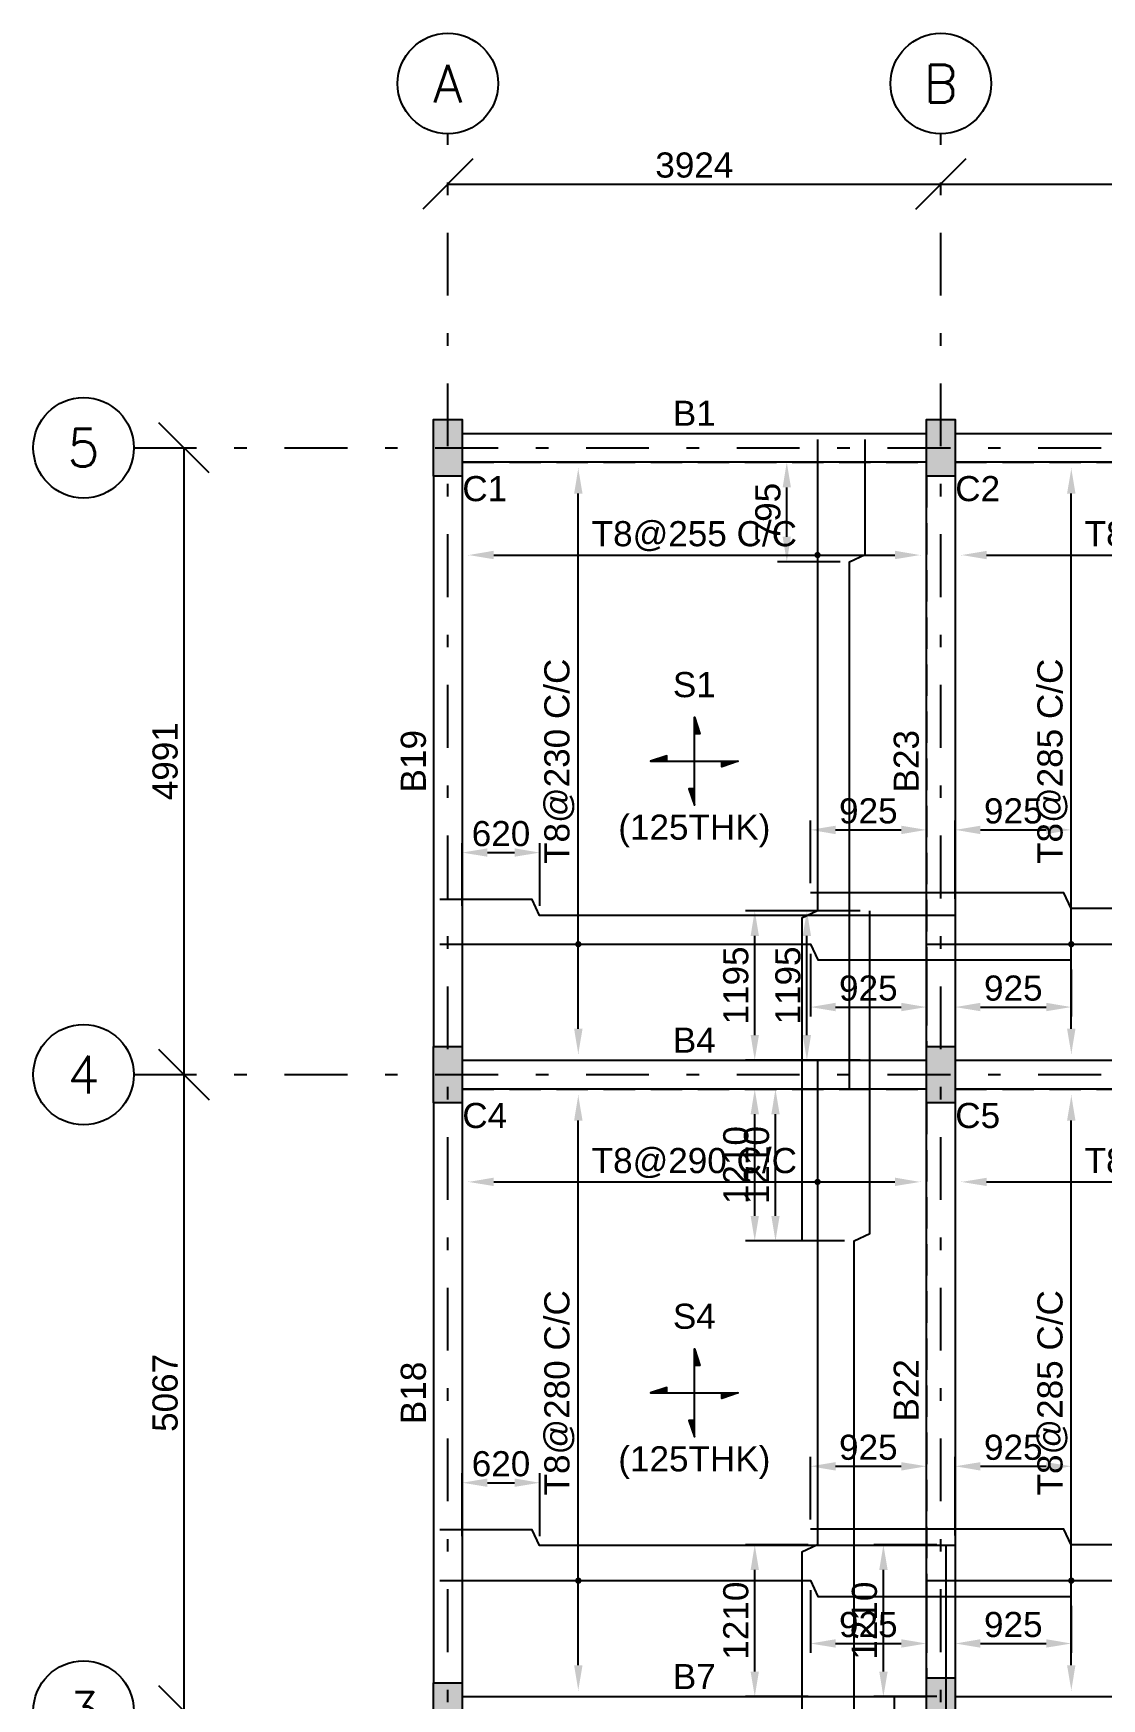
# Model space of a CAD drawing. Header units: inches. Extents: x -3300 to 11721, y -21548 to 3300.
# Drawn here: x -3300 to 5205, y -9959 to 3300 of the extents above; entities that cross this region are included whole.
import ezdxf
from ezdxf.enums import TextEntityAlignment as Align

# ---------------------------------------------------------------- set-up
doc = ezdxf.new("R2010")
doc.units = ezdxf.units.IN
doc.header["$LTSCALE"] = 1000
doc.header["$MEASUREMENT"] = 0
doc.linetypes.add('SCCenter', pattern=[1.2, 0.5, -0.3, 0.1, -0.3])
doc.linetypes.add('SCHidden', pattern=[0.375, 0.25, -0.125])
for name, color, linetype in [('BarLabels', 31, 'Continuous'), ('Beam', 3, 'Continuous'), ('Beam Nos', 7, 'Continuous'), ('Column', 2, 'Continuous'), ('Column Nos', 7, 'Continuous'), ('Dimension', 31, 'Continuous'), ('Grid Line', 8, 'Continuous'), ('Plan Reinforcement', 4, 'Continuous'), ('Slab', 251, 'Continuous'), ('Slab Nos', 7, 'Continuous')]:
    doc.layers.add(name, color=color, linetype=linetype)
doc.styles.add('SC-BBS1', font='SansSerif')
doc.styles.add('SC-BBS2', font='SansSerif')
doc.styles.get("Standard").update_dxf_attribs({"font": 'txt.shx'})
doc.dimstyles.new('SCDim', dxfattribs={"dimtxt": 200, "dimasz": 200, "dimexe": 75, "dimexo": 75, "dimgap": 50, "dimtad": 1, "dimtoh": 1, "dimdec": 0, "dimzin": 0, "dimdsep": 46, "dimtxsty": 'SC-BBS2', "dimcen": 0.09, "dimclrd": 8, "dimclre": 8, "dimclrt": 31, "dimadec": 0, "dimazin": 0, "dimtfac": 1, "dimtdec": 0, "dimtix": 1, "dimtofl": 0, "dimtmove": 0, "dimatfit": 3, "dimfxl": 1, "dimtolj": 1, "dimtzin": 0, "dimarcsym": 0})
doc.dimstyles.new('SCGridlineDim', dxfattribs={"dimtxt": 200, "dimasz": 0.18, "dimexe": 75, "dimexo": 75, "dimgap": 50, "dimtad": 1, "dimtoh": 1, "dimdec": 0, "dimzin": 0, "dimdsep": 46, "dimtxsty": 'SC-BBS2', "dimtsz": 200, "dimcen": 0.09, "dimclrd": 8, "dimclre": 8, "dimclrt": 31, "dimadec": 0, "dimazin": 0, "dimtfac": 1, "dimtdec": 0, "dimtix": 1, "dimtofl": 0, "dimtmove": 0, "dimatfit": 3, "dimfxl": 1, "dimtolj": 1, "dimtzin": 0, "dimarcsym": 0})

# ---------------------------------------------------------------- blocks, each defined once
blk = doc.blocks.new('*D0')
at = {"color": 8, "linetype": 'ByBlock', "lineweight": -2}
for p, q in [((2868, -3686), (2368, -3686)), ((2443, -4676), (2443, -3886)), ((2868, -4876), (2368, -4876))]:
    blk.add_line(p, q, dxfattribs=at)
at = {"color": 8}
for points in [[(2443, -3686), (2476, -3886), (2410, -3886)], [(2443, -4876), (2410, -4676), (2476, -4676)]]:
    blk.add_solid(points, dxfattribs=at)
at = {"layer": 'Defpoints', "color": 31}
for p in [(2943, -3686), (2443, -4876), (2943, -4876)]:
    blk.add_point(p, dxfattribs=at)
at = {"color": 31, "insert": (2293, -4281), "char_height": 200, "attachment_point": 5, "rotation": 90, "style": 'SC-BBS2'}
blk.add_mtext('\\A1;1195', dxfattribs=at)
blk = doc.blocks.new('*D1')
at = {"color": 8, "linetype": 'ByBlock', "lineweight": -2}
for p, q in [((2743, -5106), (2368, -5106)), ((2443, -6115), (2443, -5306)), ((2743, -6315), (2368, -6315))]:
    blk.add_line(p, q, dxfattribs=at)
at = {"color": 8}
for points in [[(2443, -5106), (2476, -5306), (2410, -5306)], [(2443, -6315), (2410, -6115), (2476, -6115)]]:
    blk.add_solid(points, dxfattribs=at)
at = {"layer": 'Defpoints', "color": 31}
for p in [(2818, -5106), (2443, -6315), (2818, -6315)]:
    blk.add_point(p, dxfattribs=at)
at = {"color": 31, "insert": (2293, -5711), "char_height": 200, "attachment_point": 5, "rotation": 90, "style": 'SC-BBS2'}
blk.add_mtext('\\A1;1210', dxfattribs=at)
blk = doc.blocks.new('*D2')
at = {"color": 8, "linetype": 'ByBlock', "lineweight": -2}
for p, q in [((165, -854), (165, -854)), ((365, -854), (3559, -854)), ((3759, -854), (3759, -854))]:
    blk.add_line(p, q, dxfattribs=at)
at = {"color": 8}
for points in [[(165, -854), (365, -820), (365, -887)], [(3759, -854), (3559, -887), (3559, -820)]]:
    blk.add_solid(points, dxfattribs=at)
at = {"layer": 'Defpoints', "color": 31}
for p in [(165, -854), (165, -854), (3759, -854)]:
    blk.add_point(p, dxfattribs=at)
at = {"color": 31, "insert": (1962, -704), "char_height": 200, "attachment_point": 5, "style": 'SC-BBS2'}
blk.add_mtext('\\A1;T8@255 C/C', dxfattribs=at)
blk = doc.blocks.new('*D3')
at = {"color": 8, "linetype": 'ByBlock', "lineweight": -2}
for p, q in [((3123, -115), (2623, -115)), ((2698, -708), (2698, -315)), ((3123, -908), (2623, -908))]:
    blk.add_line(p, q, dxfattribs=at)
at = {"color": 8}
for points in [[(2698, -115), (2731, -315), (2665, -315)], [(2698, -908), (2665, -708), (2731, -708)]]:
    blk.add_solid(points, dxfattribs=at)
at = {"layer": 'Defpoints', "color": 31}
for p in [(3198, -115), (2698, -908), (3198, -908)]:
    blk.add_point(p, dxfattribs=at)
at = {"color": 31, "insert": (2548, -512), "char_height": 200, "attachment_point": 5, "rotation": 90, "style": 'SC-BBS2'}
blk.add_mtext('\\A1;795', dxfattribs=at)
blk = doc.blocks.new('*D4')
at = {"color": 8, "linetype": 'ByBlock', "lineweight": -2}
for p, q in [((165, -854), (165, -854)), ((365, -854), (3559, -854)), ((3759, -854), (3759, -854))]:
    blk.add_line(p, q, dxfattribs=at)
at = {"color": 8}
for points in [[(165, -854), (365, -820), (365, -887)], [(3759, -854), (3559, -887), (3559, -820)]]:
    blk.add_solid(points, dxfattribs=at)
at = {"layer": 'Defpoints', "color": 31}
for p in [(165, -854), (165, -854), (3759, -854)]:
    blk.add_point(p, dxfattribs=at)
at = {"color": 31, "insert": (1962, -704), "char_height": 200, "attachment_point": 5, "style": 'SC-BBS2'}
blk.add_mtext('\\A1;T8@255 C/C', dxfattribs=at)
blk = doc.blocks.new('*D5')
at = {"color": 8, "linetype": 'ByBlock', "lineweight": -2}
for p, q in [((2886, -4028), (2886, -4528)), ((3809, -4028), (3809, -4528)), ((3086, -4453), (3609, -4453))]:
    blk.add_line(p, q, dxfattribs=at)
at = {"color": 8}
for points in [[(2886, -4453), (3086, -4419), (3086, -4486)], [(3809, -4453), (3609, -4486), (3609, -4419)]]:
    blk.add_solid(points, dxfattribs=at)
at = {"layer": 'Defpoints', "color": 31}
for p in [(2886, -3953), (3809, -3953), (2886, -4453)]:
    blk.add_point(p, dxfattribs=at)
at = {"color": 31, "insert": (3347, -4303), "char_height": 200, "attachment_point": 5, "style": 'SC-BBS2'}
blk.add_mtext('\\A1;925', dxfattribs=at)
blk = doc.blocks.new('*D6')
at = {"color": 8, "linetype": 'ByBlock', "lineweight": -2}
for p, q in [((4039, -4153), (4039, -4528)), ((4963, -4153), (4963, -4528)), ((4239, -4453), (4763, -4453))]:
    blk.add_line(p, q, dxfattribs=at)
at = {"color": 8}
for points in [[(4039, -4453), (4239, -4419), (4239, -4486)], [(4963, -4453), (4763, -4486), (4763, -4419)]]:
    blk.add_solid(points, dxfattribs=at)
at = {"layer": 'Defpoints', "color": 31}
for p in [(4039, -4078), (4963, -4078), (4039, -4453)]:
    blk.add_point(p, dxfattribs=at)
at = {"color": 31, "insert": (4501, -4303), "char_height": 200, "attachment_point": 5, "style": 'SC-BBS2'}
blk.add_mtext('\\A1;925', dxfattribs=at)
blk = doc.blocks.new('*D7')
at = {"color": 8, "linetype": 'ByBlock', "lineweight": -2}
for p, q in [((1038, -165), (1038, -165)), ((1038, -4626), (1038, -365)), ((1038, -4826), (1038, -4826))]:
    blk.add_line(p, q, dxfattribs=at)
at = {"color": 8}
for points in [[(1038, -165), (1072, -365), (1005, -365)], [(1038, -4826), (1005, -4626), (1072, -4626)]]:
    blk.add_solid(points, dxfattribs=at)
at = {"layer": 'Defpoints', "color": 31}
for p in [(1038, -165), (1038, -4826), (1038, -4826)]:
    blk.add_point(p, dxfattribs=at)
at = {"color": 31, "insert": (888, -2496), "char_height": 200, "attachment_point": 5, "rotation": 90, "style": 'SC-BBS2'}
blk.add_mtext('\\A1;T8@230 C/C', dxfattribs=at)
blk = doc.blocks.new('*D8')
at = {"color": 8, "linetype": 'ByBlock', "lineweight": -2}
for p, q in [((115, -3648), (115, -3148)), ((731, -3648), (731, -3148)), ((315, -3223), (531, -3223))]:
    blk.add_line(p, q, dxfattribs=at)
at = {"color": 8}
for points in [[(115, -3223), (315, -3189), (315, -3256)], [(731, -3223), (531, -3256), (531, -3189)]]:
    blk.add_solid(points, dxfattribs=at)
at = {"layer": 'Defpoints', "color": 31}
for p in [(115, -3223), (115, -3723), (731, -3723)]:
    blk.add_point(p, dxfattribs=at)
at = {"color": 31, "insert": (423, -3073), "char_height": 200, "attachment_point": 5, "style": 'SC-BBS2'}
blk.add_mtext('\\A1;620', dxfattribs=at)
blk = doc.blocks.new('*D9')
at = {"color": 8, "linetype": 'ByBlock', "lineweight": -2}
for p, q in [((1038, -165), (1038, -165)), ((1038, -4626), (1038, -365)), ((1038, -4826), (1038, -4826))]:
    blk.add_line(p, q, dxfattribs=at)
at = {"color": 8}
for points in [[(1038, -165), (1072, -365), (1005, -365)], [(1038, -4826), (1005, -4626), (1072, -4626)]]:
    blk.add_solid(points, dxfattribs=at)
at = {"layer": 'Defpoints', "color": 31}
for p in [(1038, -165), (1038, -4826), (1038, -4826)]:
    blk.add_point(p, dxfattribs=at)
at = {"color": 31, "insert": (888, -2496), "char_height": 200, "attachment_point": 5, "rotation": 90, "style": 'SC-BBS2'}
blk.add_mtext('\\A1;T8@230 C/C', dxfattribs=at)
blk = doc.blocks.new('*D12')
at = {"color": 8, "linetype": 'ByBlock', "lineweight": -2}
for p, q in [((4089, -854), (4089, -854)), ((4289, -854), (7484, -854)), ((7684, -854), (7684, -854))]:
    blk.add_line(p, q, dxfattribs=at)
at = {"color": 8}
for points in [[(4089, -854), (4289, -821), (4289, -887)], [(7684, -854), (7484, -887), (7484, -821)]]:
    blk.add_solid(points, dxfattribs=at)
at = {"layer": 'Defpoints', "color": 31}
for p in [(4089, -854), (4089, -854), (7684, -854)]:
    blk.add_point(p, dxfattribs=at)
at = {"color": 31, "insert": (5886, -704), "char_height": 200, "attachment_point": 5, "style": 'SC-BBS2'}
blk.add_mtext('\\A1;T8@290 C/C', dxfattribs=at)
blk = doc.blocks.new('*D14')
at = {"color": 8, "linetype": 'ByBlock', "lineweight": -2}
for p, q in [((4089, -854), (4089, -854)), ((4289, -854), (7484, -854)), ((7684, -854), (7684, -854))]:
    blk.add_line(p, q, dxfattribs=at)
at = {"color": 8}
for points in [[(4089, -854), (4289, -821), (4289, -887)], [(7684, -854), (7484, -887), (7484, -821)]]:
    blk.add_solid(points, dxfattribs=at)
at = {"layer": 'Defpoints', "color": 31}
for p in [(4089, -854), (4089, -854), (7684, -854)]:
    blk.add_point(p, dxfattribs=at)
at = {"color": 31, "insert": (5886, -704), "char_height": 200, "attachment_point": 5, "style": 'SC-BBS2'}
blk.add_mtext('\\A1;T8@290 C/C', dxfattribs=at)
blk = doc.blocks.new('*D17')
at = {"color": 8, "linetype": 'ByBlock', "lineweight": -2}
for p, q in [((4963, -165), (4963, -165)), ((4963, -4626), (4963, -365)), ((4963, -4826), (4963, -4826))]:
    blk.add_line(p, q, dxfattribs=at)
at = {"color": 8}
for points in [[(4963, -165), (4996, -365), (4929, -365)], [(4963, -4826), (4929, -4626), (4996, -4626)]]:
    blk.add_solid(points, dxfattribs=at)
at = {"layer": 'Defpoints', "color": 31}
for p in [(4963, -165), (4963, -4826), (4963, -4826)]:
    blk.add_point(p, dxfattribs=at)
at = {"color": 31, "insert": (4813, -2496), "char_height": 200, "attachment_point": 5, "rotation": 90, "style": 'SC-BBS2'}
blk.add_mtext('\\A1;T8@285 C/C', dxfattribs=at)
blk = doc.blocks.new('*D18')
at = {"color": 8, "linetype": 'ByBlock', "lineweight": -2}
for p, q in [((4039, -3592), (4039, -2967)), ((4239, -3042), (4763, -3042)), ((4963, -3592), (4963, -2967))]:
    blk.add_line(p, q, dxfattribs=at)
at = {"color": 8}
for points in [[(4039, -3042), (4239, -3009), (4239, -3076)], [(4963, -3042), (4763, -3076), (4763, -3009)]]:
    blk.add_solid(points, dxfattribs=at)
at = {"layer": 'Defpoints', "color": 31}
for p in [(4039, -3042), (4039, -3667), (4963, -3667)]:
    blk.add_point(p, dxfattribs=at)
at = {"color": 31, "insert": (4501, -2892), "char_height": 200, "attachment_point": 5, "style": 'SC-BBS2'}
blk.add_mtext('\\A1;925', dxfattribs=at)
blk = doc.blocks.new('*D19')
at = {"color": 8, "linetype": 'ByBlock', "lineweight": -2}
for p, q in [((2886, -3467), (2886, -2967)), ((3086, -3042), (3609, -3042)), ((3809, -3467), (3809, -2967))]:
    blk.add_line(p, q, dxfattribs=at)
at = {"color": 8}
for points in [[(2886, -3042), (3086, -3009), (3086, -3076)], [(3809, -3042), (3609, -3076), (3609, -3009)]]:
    blk.add_solid(points, dxfattribs=at)
at = {"layer": 'Defpoints', "color": 31}
for p in [(2886, -3042), (2886, -3542), (3809, -3542)]:
    blk.add_point(p, dxfattribs=at)
at = {"color": 31, "insert": (3347, -2892), "char_height": 200, "attachment_point": 5, "style": 'SC-BBS2'}
blk.add_mtext('\\A1;925', dxfattribs=at)
blk = doc.blocks.new('*D20')
at = {"color": 8, "linetype": 'ByBlock', "lineweight": -2}
for p, q in [((4963, -165), (4963, -165)), ((4963, -4626), (4963, -365)), ((4963, -4826), (4963, -4826))]:
    blk.add_line(p, q, dxfattribs=at)
at = {"color": 8}
for points in [[(4963, -165), (4996, -365), (4929, -365)], [(4963, -4826), (4929, -4626), (4996, -4626)]]:
    blk.add_solid(points, dxfattribs=at)
at = {"layer": 'Defpoints', "color": 31}
for p in [(4963, -165), (4963, -4826), (4963, -4826)]:
    blk.add_point(p, dxfattribs=at)
at = {"color": 31, "insert": (4813, -2496), "char_height": 200, "attachment_point": 5, "rotation": 90, "style": 'SC-BBS2'}
blk.add_mtext('\\A1;T8@285 C/C', dxfattribs=at)
blk = doc.blocks.new('*D27')
at = {"color": 8, "linetype": 'ByBlock', "lineweight": -2}
for p, q in [((2868, -8734), (2368, -8734)), ((2443, -9743), (2443, -8934)), ((2868, -9943), (2368, -9943))]:
    blk.add_line(p, q, dxfattribs=at)
at = {"color": 8}
for points in [[(2443, -8734), (2476, -8934), (2410, -8934)], [(2443, -9943), (2410, -9743), (2476, -9743)]]:
    blk.add_solid(points, dxfattribs=at)
at = {"layer": 'Defpoints', "color": 31}
for p in [(2943, -8734), (2443, -9943), (2943, -9943)]:
    blk.add_point(p, dxfattribs=at)
at = {"color": 31, "insert": (2293, -9338), "char_height": 200, "attachment_point": 5, "rotation": 90, "style": 'SC-BBS2'}
blk.add_mtext('\\A1;1210', dxfattribs=at)
blk = doc.blocks.new('*D29')
at = {"color": 8, "linetype": 'ByBlock', "lineweight": -2}
for p, q in [((165, -5845), (165, -5845)), ((365, -5845), (3559, -5845)), ((3759, -5845), (3759, -5845))]:
    blk.add_line(p, q, dxfattribs=at)
at = {"color": 8}
for points in [[(165, -5845), (365, -5811), (365, -5878)], [(3759, -5845), (3559, -5878), (3559, -5811)]]:
    blk.add_solid(points, dxfattribs=at)
at = {"layer": 'Defpoints', "color": 31}
for p in [(165, -5845), (165, -5845), (3759, -5845)]:
    blk.add_point(p, dxfattribs=at)
at = {"color": 31, "insert": (1962, -5695), "char_height": 200, "attachment_point": 5, "style": 'SC-BBS2'}
blk.add_mtext('\\A1;T8@290 C/C', dxfattribs=at)
blk = doc.blocks.new('*D30')
at = {"color": 8, "linetype": 'ByBlock', "lineweight": -2}
for p, q in [((3158, -5106), (2533, -5106)), ((2608, -6115), (2608, -5306)), ((3158, -6315), (2533, -6315))]:
    blk.add_line(p, q, dxfattribs=at)
at = {"color": 8}
for points in [[(2608, -5106), (2641, -5306), (2575, -5306)], [(2608, -6315), (2575, -6115), (2641, -6115)]]:
    blk.add_solid(points, dxfattribs=at)
at = {"layer": 'Defpoints', "color": 31}
for p in [(3233, -5106), (2608, -6315), (3233, -6315)]:
    blk.add_point(p, dxfattribs=at)
at = {"color": 31, "insert": (2458, -5711), "char_height": 200, "attachment_point": 5, "rotation": 90, "style": 'SC-BBS2'}
blk.add_mtext('\\A1;1210', dxfattribs=at)
blk = doc.blocks.new('*D31')
at = {"color": 8, "linetype": 'ByBlock', "lineweight": -2}
for p, q in [((3283, -3686), (2783, -3686)), ((2858, -4676), (2858, -3886)), ((3283, -4876), (2783, -4876))]:
    blk.add_line(p, q, dxfattribs=at)
at = {"color": 8}
for points in [[(2858, -3686), (2891, -3886), (2825, -3886)], [(2858, -4876), (2825, -4676), (2891, -4676)]]:
    blk.add_solid(points, dxfattribs=at)
at = {"layer": 'Defpoints', "color": 31}
for p in [(3358, -3686), (2858, -4876), (3358, -4876)]:
    blk.add_point(p, dxfattribs=at)
at = {"color": 31, "insert": (2708, -4281), "char_height": 200, "attachment_point": 5, "rotation": 90, "style": 'SC-BBS2'}
blk.add_mtext('\\A1;1195', dxfattribs=at)
blk = doc.blocks.new('*D32')
at = {"color": 8, "linetype": 'ByBlock', "lineweight": -2}
for p, q in [((165, -5845), (165, -5845)), ((365, -5845), (3559, -5845)), ((3759, -5845), (3759, -5845))]:
    blk.add_line(p, q, dxfattribs=at)
at = {"color": 8}
for points in [[(165, -5845), (365, -5811), (365, -5878)], [(3759, -5845), (3559, -5878), (3559, -5811)]]:
    blk.add_solid(points, dxfattribs=at)
at = {"layer": 'Defpoints', "color": 31}
for p in [(165, -5845), (165, -5845), (3759, -5845)]:
    blk.add_point(p, dxfattribs=at)
at = {"color": 31, "insert": (1962, -5695), "char_height": 200, "attachment_point": 5, "style": 'SC-BBS2'}
blk.add_mtext('\\A1;T8@290 C/C', dxfattribs=at)
blk = doc.blocks.new('*D33')
at = {"color": 8, "linetype": 'ByBlock', "lineweight": -2}
for p, q in [((2886, -9095), (2886, -9595)), ((3809, -9095), (3809, -9595)), ((3086, -9520), (3609, -9520))]:
    blk.add_line(p, q, dxfattribs=at)
at = {"color": 8}
for points in [[(2886, -9520), (3086, -9486), (3086, -9553)], [(3809, -9520), (3609, -9553), (3609, -9486)]]:
    blk.add_solid(points, dxfattribs=at)
at = {"layer": 'Defpoints', "color": 31}
for p in [(2886, -9020), (3809, -9020), (2886, -9520)]:
    blk.add_point(p, dxfattribs=at)
at = {"color": 31, "insert": (3347, -9370), "char_height": 200, "attachment_point": 5, "style": 'SC-BBS2'}
blk.add_mtext('\\A1;925', dxfattribs=at)
blk = doc.blocks.new('*D34')
at = {"color": 8, "linetype": 'ByBlock', "lineweight": -2}
for p, q in [((4039, -9220), (4039, -9595)), ((4963, -9220), (4963, -9595)), ((4239, -9520), (4763, -9520))]:
    blk.add_line(p, q, dxfattribs=at)
at = {"color": 8}
for points in [[(4039, -9520), (4239, -9486), (4239, -9553)], [(4963, -9520), (4763, -9553), (4763, -9486)]]:
    blk.add_solid(points, dxfattribs=at)
at = {"layer": 'Defpoints', "color": 31}
for p in [(4039, -9145), (4963, -9145), (4039, -9520)]:
    blk.add_point(p, dxfattribs=at)
at = {"color": 31, "insert": (4501, -9370), "char_height": 200, "attachment_point": 5, "style": 'SC-BBS2'}
blk.add_mtext('\\A1;925', dxfattribs=at)
blk = doc.blocks.new('*D35')
at = {"color": 8, "linetype": 'ByBlock', "lineweight": -2}
for p, q in [((1038, -5156), (1038, -5156)), ((1038, -9693), (1038, -5356)), ((1038, -9893), (1038, -9893))]:
    blk.add_line(p, q, dxfattribs=at)
at = {"color": 8}
for points in [[(1038, -5156), (1072, -5356), (1005, -5356)], [(1038, -9893), (1005, -9693), (1072, -9693)]]:
    blk.add_solid(points, dxfattribs=at)
at = {"layer": 'Defpoints', "color": 31}
for p in [(1038, -5156), (1038, -9893), (1038, -9893)]:
    blk.add_point(p, dxfattribs=at)
at = {"color": 31, "insert": (888, -7524), "char_height": 200, "attachment_point": 5, "rotation": 90, "style": 'SC-BBS2'}
blk.add_mtext('\\A1;T8@280 C/C', dxfattribs=at)
blk = doc.blocks.new('*D36')
at = {"color": 8, "linetype": 'ByBlock', "lineweight": -2}
for p, q in [((115, -8665), (115, -8165)), ((731, -8665), (731, -8165)), ((315, -8240), (531, -8240))]:
    blk.add_line(p, q, dxfattribs=at)
at = {"color": 8}
for points in [[(115, -8240), (315, -8206), (315, -8273)], [(731, -8240), (531, -8273), (531, -8206)]]:
    blk.add_solid(points, dxfattribs=at)
at = {"layer": 'Defpoints', "color": 31}
for p in [(115, -8240), (115, -8740), (731, -8740)]:
    blk.add_point(p, dxfattribs=at)
at = {"color": 31, "insert": (423, -8090), "char_height": 200, "attachment_point": 5, "style": 'SC-BBS2'}
blk.add_mtext('\\A1;620', dxfattribs=at)
blk = doc.blocks.new('*D37')
at = {"color": 8, "linetype": 'ByBlock', "lineweight": -2}
for p, q in [((1038, -5156), (1038, -5156)), ((1038, -9693), (1038, -5356)), ((1038, -9893), (1038, -9893))]:
    blk.add_line(p, q, dxfattribs=at)
at = {"color": 8}
for points in [[(1038, -5156), (1072, -5356), (1005, -5356)], [(1038, -9893), (1005, -9693), (1072, -9693)]]:
    blk.add_solid(points, dxfattribs=at)
at = {"layer": 'Defpoints', "color": 31}
for p in [(1038, -5156), (1038, -9893), (1038, -9893)]:
    blk.add_point(p, dxfattribs=at)
at = {"color": 31, "insert": (888, -7524), "char_height": 200, "attachment_point": 5, "rotation": 90, "style": 'SC-BBS2'}
blk.add_mtext('\\A1;T8@280 C/C', dxfattribs=at)
blk = doc.blocks.new('*D40')
at = {"color": 8, "linetype": 'ByBlock', "lineweight": -2}
for p, q in [((4089, -5845), (4089, -5845)), ((4289, -5845), (7484, -5845)), ((7684, -5845), (7684, -5845))]:
    blk.add_line(p, q, dxfattribs=at)
at = {"color": 8}
for points in [[(4089, -5845), (4289, -5812), (4289, -5878)], [(7684, -5845), (7484, -5878), (7484, -5812)]]:
    blk.add_solid(points, dxfattribs=at)
at = {"layer": 'Defpoints', "color": 31}
for p in [(4089, -5845), (4089, -5845), (7684, -5845)]:
    blk.add_point(p, dxfattribs=at)
at = {"color": 31, "insert": (5886, -5695), "char_height": 200, "attachment_point": 5, "style": 'SC-BBS2'}
blk.add_mtext('\\A1;T8@290 C/C', dxfattribs=at)
blk = doc.blocks.new('*D43')
at = {"color": 8, "linetype": 'ByBlock', "lineweight": -2}
for p, q in [((4089, -5845), (4089, -5845)), ((4289, -5845), (7484, -5845)), ((7684, -5845), (7684, -5845))]:
    blk.add_line(p, q, dxfattribs=at)
at = {"color": 8}
for points in [[(4089, -5845), (4289, -5812), (4289, -5878)], [(7684, -5845), (7484, -5878), (7484, -5812)]]:
    blk.add_solid(points, dxfattribs=at)
at = {"layer": 'Defpoints', "color": 31}
for p in [(4089, -5845), (4089, -5845), (7684, -5845)]:
    blk.add_point(p, dxfattribs=at)
at = {"color": 31, "insert": (5886, -5695), "char_height": 200, "attachment_point": 5, "style": 'SC-BBS2'}
blk.add_mtext('\\A1;T8@290 C/C', dxfattribs=at)
blk = doc.blocks.new('*D46')
at = {"color": 8, "linetype": 'ByBlock', "lineweight": -2}
for p, q in [((4963, -5156), (4963, -5156)), ((4963, -9693), (4963, -5356)), ((4963, -9893), (4963, -9893))]:
    blk.add_line(p, q, dxfattribs=at)
at = {"color": 8}
for points in [[(4963, -5156), (4996, -5356), (4929, -5356)], [(4963, -9893), (4929, -9693), (4996, -9693)]]:
    blk.add_solid(points, dxfattribs=at)
at = {"layer": 'Defpoints', "color": 31}
for p in [(4963, -5156), (4963, -9893), (4963, -9893)]:
    blk.add_point(p, dxfattribs=at)
at = {"color": 31, "insert": (4813, -7524), "char_height": 200, "attachment_point": 5, "rotation": 90, "style": 'SC-BBS2'}
blk.add_mtext('\\A1;T8@285 C/C', dxfattribs=at)
blk = doc.blocks.new('*D47')
at = {"color": 8, "linetype": 'ByBlock', "lineweight": -2}
for p, q in [((4039, -8659), (4039, -8034)), ((4963, -8659), (4963, -8034)), ((4239, -8109), (4763, -8109))]:
    blk.add_line(p, q, dxfattribs=at)
at = {"color": 8}
for points in [[(4039, -8109), (4239, -8076), (4239, -8143)], [(4963, -8109), (4763, -8143), (4763, -8076)]]:
    blk.add_solid(points, dxfattribs=at)
at = {"layer": 'Defpoints', "color": 31}
for p in [(4039, -8109), (4039, -8734), (4963, -8734)]:
    blk.add_point(p, dxfattribs=at)
at = {"color": 31, "insert": (4501, -7959), "char_height": 200, "attachment_point": 5, "style": 'SC-BBS2'}
blk.add_mtext('\\A1;925', dxfattribs=at)
blk = doc.blocks.new('*D48')
at = {"color": 8, "linetype": 'ByBlock', "lineweight": -2}
for p, q in [((2886, -8534), (2886, -8034)), ((3809, -8534), (3809, -8034)), ((3086, -8109), (3609, -8109))]:
    blk.add_line(p, q, dxfattribs=at)
at = {"color": 8}
for points in [[(2886, -8109), (3086, -8076), (3086, -8143)], [(3809, -8109), (3609, -8143), (3609, -8076)]]:
    blk.add_solid(points, dxfattribs=at)
at = {"layer": 'Defpoints', "color": 31}
for p in [(2886, -8109), (2886, -8609), (3809, -8609)]:
    blk.add_point(p, dxfattribs=at)
at = {"color": 31, "insert": (3347, -7959), "char_height": 200, "attachment_point": 5, "style": 'SC-BBS2'}
blk.add_mtext('\\A1;925', dxfattribs=at)
blk = doc.blocks.new('*D49')
at = {"color": 8, "linetype": 'ByBlock', "lineweight": -2}
for p, q in [((4963, -5156), (4963, -5156)), ((4963, -9693), (4963, -5356)), ((4963, -9893), (4963, -9893))]:
    blk.add_line(p, q, dxfattribs=at)
at = {"color": 8}
for points in [[(4963, -5156), (4996, -5356), (4929, -5356)], [(4963, -9893), (4929, -9693), (4996, -9693)]]:
    blk.add_solid(points, dxfattribs=at)
at = {"layer": 'Defpoints', "color": 31}
for p in [(4963, -5156), (4963, -9893), (4963, -9893)]:
    blk.add_point(p, dxfattribs=at)
at = {"color": 31, "insert": (4813, -7524), "char_height": 200, "attachment_point": 5, "rotation": 90, "style": 'SC-BBS2'}
blk.add_mtext('\\A1;T8@285 C/C', dxfattribs=at)
blk = doc.blocks.new('*D60')
at = {"color": 8, "linetype": 'ByBlock', "lineweight": -2}
for p, q in [((3892, -8734), (3392, -8734)), ((3467, -9743), (3467, -8934)), ((3892, -9943), (3392, -9943))]:
    blk.add_line(p, q, dxfattribs=at)
at = {"color": 8}
for points in [[(3467, -8734), (3501, -8934), (3434, -8934)], [(3467, -9943), (3434, -9743), (3501, -9743)]]:
    blk.add_solid(points, dxfattribs=at)
at = {"layer": 'Defpoints', "color": 31}
for p in [(3967, -8734), (3467, -9943), (3967, -9943)]:
    blk.add_point(p, dxfattribs=at)
at = {"color": 31, "insert": (3317, -9338), "char_height": 200, "attachment_point": 5, "rotation": 90, "style": 'SC-BBS2'}
blk.add_mtext('\\A1;1210', dxfattribs=at)
blk = doc.blocks.new('*D117')
at = {"color": 8, "linetype": 'ByBlock', "lineweight": -2}
for p, q in [((-1900, -10258), (-2300, -9858)), ((-2100, -10058), (-2100, -10058)), ((-2100, -14554), (-2100, -10058)), ((-2300, -14354), (-1900, -14754)), ((-2100, -14554), (-2100, -14554))]:
    blk.add_line(p, q, dxfattribs=at)
at = {"layer": 'Defpoints', "color": 8}
for p in [(-2100, -10058), (-2100, -14554), (-2100, -14554)]:
    blk.add_point(p, dxfattribs=at)
at = {"color": 31, "insert": (-2250, -12306), "char_height": 200, "attachment_point": 5, "rotation": 90, "style": 'SC-BBS2'}
blk.add_mtext('\\A1;4496', dxfattribs=at)
blk = doc.blocks.new('*D118')
at = {"color": 8, "linetype": 'ByBlock', "lineweight": -2}
for p, q in [((-1900, -5191), (-2300, -4791)), ((-2100, -4991), (-2100, -4991)), ((-2100, -10058), (-2100, -4991)), ((-2300, -9858), (-1900, -10258)), ((-2100, -10058), (-2100, -10058))]:
    blk.add_line(p, q, dxfattribs=at)
at = {"layer": 'Defpoints', "color": 8}
for p in [(-2100, -4991), (-2100, -10058), (-2100, -10058)]:
    blk.add_point(p, dxfattribs=at)
at = {"color": 31, "insert": (-2250, -7524.5), "char_height": 200, "attachment_point": 5, "rotation": 90, "style": 'SC-BBS2'}
blk.add_mtext('\\A1;5067', dxfattribs=at)
blk = doc.blocks.new('*D119')
at = {"color": 8, "linetype": 'ByBlock', "lineweight": -2}
for p, q in [((-1900, -200), (-2300, 200)), ((-2100, 0), (-2100, 0)), ((-2100, -4991), (-2100, 0)), ((-2300, -4791), (-1900, -5191)), ((-2100, -4991), (-2100, -4991))]:
    blk.add_line(p, q, dxfattribs=at)
at = {"layer": 'Defpoints', "color": 8}
for p in [(-2100, 0), (-2100, -4991), (-2100, -4991)]:
    blk.add_point(p, dxfattribs=at)
at = {"color": 31, "insert": (-2250, -2495.5), "char_height": 200, "attachment_point": 5, "rotation": 90, "style": 'SC-BBS2'}
blk.add_mtext('\\A1;4991', dxfattribs=at)
blk = doc.blocks.new('*D120')
at = {"color": 8, "linetype": 'ByBlock', "lineweight": -2}
for p, q in [((200, 2300), (-200, 1900)), ((3724, 1900), (4124, 2300)), ((0, 2100), (0, 2100)), ((0, 2100), (3924, 2100)), ((3924, 2100), (3924, 2100))]:
    blk.add_line(p, q, dxfattribs=at)
at = {"layer": 'Defpoints', "color": 8}
for p in [(0, 2100), (0, 2100), (3924, 2100)]:
    blk.add_point(p, dxfattribs=at)
at = {"color": 31, "insert": (1962, 2250), "char_height": 200, "attachment_point": 5, "style": 'SC-BBS2'}
blk.add_mtext('\\A1;3924', dxfattribs=at)
blk = doc.blocks.new('*D121')
at = {"color": 8, "linetype": 'ByBlock', "lineweight": -2}
for p, q in [((4124, 2300), (3724, 1900)), ((7649, 1900), (8049, 2300)), ((3924, 2100), (7849, 2100)), ((3999, 2100), (3999, 2100)), ((7849, 2100), (7849, 2100))]:
    blk.add_line(p, q, dxfattribs=at)
at = {"layer": 'Defpoints', "color": 8}
for p in [(3924, 2100), (3924, 2100), (7849, 2100)]:
    blk.add_point(p, dxfattribs=at)
at = {"color": 31, "insert": (5886.5, 2250), "char_height": 200, "attachment_point": 5, "style": 'SC-BBS2'}
blk.add_mtext('\\A1;3925', dxfattribs=at)

msp = doc.modelspace()

# ---------------------------------------------------------------- hatches: boundary and pattern name
at = {"layer": 'Column'}
for points in [[(115, -225), (-115, -225), (-115, 225), (115, 225)], [(4039, -225), (3809, -225), (3809, 225), (4039, 225)], [(115, -5216), (-115, -5216), (-115, -4766), (115, -4766)], [(4039, -5216), (3809, -5216), (3809, -4766), (4039, -4766)], [(4039, -10323), (3809, -10323), (3809, -9793), (4039, -9793)], [(115, -10283), (-115, -10283), (-115, -9833), (115, -9833)]]:
    msp.add_hatch(color=256, dxfattribs=at).paths.add_polyline_path(points, flags=0)
at = {"layer": 'Slab Nos'}
for points in [[(1962, -2145.5), (2005.8, -2276.8), (1962, -2276.8)], [(1743.2, -2495.5), (1743.2, -2451.8), (1612, -2495.5)], [(2312, -2495.5), (2180.8, -2539.2), (2180.8, -2495.5)], [(1962, -2714.2), (1918.2, -2714.2), (1962, -2845.5)], [(1962, -7174.5), (2005.8, -7305.8), (1962, -7305.8)], [(1743.2, -7524.5), (1743.2, -7480.8), (1612, -7524.5)], [(2312, -7524.5), (2180.8, -7568.2), (2180.8, -7524.5)], [(1962, -7743.2), (1918.2, -7743.2), (1962, -7874.5)]]:
    msp.add_hatch(color=256, dxfattribs=at).paths.add_polyline_path(points, flags=0)

# ---------------------------------------------------------------- linework, layer by layer
at = {"layer": 'BarLabels', "color": 8, "const_width": 25}
for points in [[(2930.5, -853.8, 1), (2955.5, -853.8, 1)], [(2930.5, -853.8, 1), (2955.5, -853.8, 1)], [(1026, -3952.5, 1), (1051, -3952.5, 1)], [(1026, -3952.5, 1), (1051, -3952.5, 1)], [(4950.2, -3952.3, 1), (4975.2, -3952.3, 1)], [(4950.2, -3952.3, 1), (4975.2, -3952.3, 1)], [(2930.5, -5844.8, 1), (2955.5, -5844.8, 1)], [(2930.5, -5844.8, 1), (2955.5, -5844.8, 1)], [(1026, -9019.5, 1), (1051, -9019.5, 1)], [(1026, -9019.5, 1), (1051, -9019.5, 1)], [(4950.2, -9019.3, 1), (4975.2, -9019.3, 1)], [(4950.2, -9019.3, 1), (4975.2, -9019.3, 1)]]:
    msp.add_lwpolyline(points, format="xyb", close=True, dxfattribs=at)
at = {"layer": 'Beam'}
for p, q in [((115, 115), (3809, 115)), ((4039, 115), (7734, 115)), ((-115, -225), (-115, -4766)), ((-115, -5216), (-115, -9833))]:
    msp.add_line(p, q, dxfattribs=at)
at = {"layer": 'Beam', "linetype": 'SCHidden'}
for p, q in [((115, -115), (3809, -115)), ((4039, -115), (7734, -115)), ((115, -225), (115, -4766)), ((3809, -225), (3809, -4766)), ((4039, -225), (4039, -4766)), ((115, -4876), (3809, -4876)), ((4039, -4876), (7734, -4876)), ((115, -5106), (3809, -5106)), ((4039, -5106), (7734, -5106)), ((115, -5216), (115, -9833)), ((3809, -5216), (3809, -9793)), ((4039, -5216), (4039, -9793)), ((115, -9943), (3809, -9943)), ((4039, -9943), (7734, -9943))]:
    msp.add_line(p, q, dxfattribs=at)
at = {"layer": 'Column'}
for points in [[(115, -225), (-115, -225), (-115, 225), (115, 225)], [(4039, -225), (3809, -225), (3809, 225), (4039, 225)], [(115, -5216), (-115, -5216), (-115, -4766), (115, -4766)], [(4039, -5216), (3809, -5216), (3809, -4766), (4039, -4766)], [(4039, -10323), (3809, -10323), (3809, -9793), (4039, -9793)], [(115, -10283), (-115, -10283), (-115, -9833), (115, -9833)]]:
    msp.add_lwpolyline(points, close=True, dxfattribs=at)
at = {"layer": 'Grid Line', "linetype": 'SCCenter'}
for p, q in [((0, -19188), (0, 2500)), ((3924, -19188), (3924, 2500)), ((-2500, 0), (11721, 0)), ((-2500, -4991), (11721, -4991))]:
    msp.add_line(p, q, dxfattribs=at)
at = {"layer": 'Grid Line'}
for centre in [(0, 2900), (3924, 2900), (-2900, 0), (-2900, -4991), (-2900, -10058)]:
    msp.add_circle(centre, 400, dxfattribs=at)
at = {"layer": 'Plan Reinforcement'}
for points in [[(2943, 65), (2943, -3685.8), (2818, -3745.8), (2818, -6315.2)], [(3198, -5106), (3198, -908.5), (3323, -848.5), (3323, 65)], [(7964, -3667.3), (4962.8, -3667.3), (4902.8, -3542.3), (2885.5, -3542.3)], [(4039, -3722.5), (730.7, -3722.5), (670.7, -3597.5), (-65, -3597.5)], [(3233, -10173), (3233, -6315.2), (3358, -6255.2), (3358, -3685.8)], [(-65, -3952.5), (2885.5, -3952.5), (2945.5, -4077.5), (4962.8, -4077.5)], [(3809, -3952.3), (6810.2, -3952.3), (6870.2, -4077.3), (8249.5, -4077.3)], [(2943, -4876), (2943, -8733.8), (2818, -8793.8), (2818, -11239.5)], [(4039, -8739.5), (730.7, -8739.5), (670.7, -8614.5), (-65, -8614.5)], [(7964, -8734.3), (4962.8, -8734.3), (4902.8, -8609.3), (2885.5, -8609.3)], [(3842.4, -14669), (3842.4, -11239.5), (3967.4, -11179.5), (3967.4, -8733.8)], [(-65, -9019.5), (2885.5, -9019.5), (2945.5, -9144.5), (4962.8, -9144.5)], [(3809, -9019.3), (6810.2, -9019.3), (6870.2, -9144.3), (8249.5, -9144.3)], [(3552.4, -9943), (3552.4, -13372.5), (3427.4, -13432.5), (3427.4, -15145)]]:
    msp.add_lwpolyline(points, dxfattribs=at)
at = {"layer": 'Slab'}
for points in [[(3809, -4876), (3809, -4766), (3809, -225), (3809, -115), (115, -115), (115, -225), (115, -4766), (115, -4876)], [(7734, -4876), (7734, -4766), (7734, -225), (7734, -115), (4039, -115), (4039, -225), (4039, -4766), (4039, -4876)], [(3809, -9943), (3809, -9793), (3809, -5216), (3809, -5106), (115, -5106), (115, -5216), (115, -9833), (115, -9943)], [(7734, -9943), (7734, -9833), (7734, -5216), (7734, -5106), (4039, -5106), (4039, -5216), (4039, -9793), (4039, -9943)]]:
    msp.add_lwpolyline(points, close=True, dxfattribs=at)
at = {"layer": 'Slab Nos'}
for points in [[(1962, -2714.2), (1918.2, -2714.2), (1962, -2845.5), (1962, -2145.5), (2005.8, -2276.8), (1962, -2276.8)], [(1743.2, -2495.5), (1743.2, -2451.8), (1612, -2495.5), (2312, -2495.5), (2180.8, -2539.2), (2180.8, -2495.5)], [(1962, -7743.2), (1918.2, -7743.2), (1962, -7874.5), (1962, -7174.5), (2005.8, -7305.8), (1962, -7305.8)], [(1743.2, -7524.5), (1743.2, -7480.8), (1612, -7524.5), (2312, -7524.5), (2180.8, -7568.2), (2180.8, -7524.5)]]:
    msp.add_lwpolyline(points, dxfattribs=at)

# ---------------------------------------------------------------- texts
at = {"layer": 'Beam Nos', "style": 'SC-BBS1'}
for s, p in [('B1', (1962, 115)), ('B4', (1962, -4876)), ('B7', (1962, -9943))]:
    msp.add_text(s, height=200, dxfattribs=at).set_placement(p, align=Align.BOTTOM_CENTER)
for s, p in [('B19', (-115, -2495.5)), ('B23', (3809, -2495.5)), ('B18', (-115, -7524.5)), ('B22', (3809, -7504.5))]:
    msp.add_text(s, height=200, rotation=90, dxfattribs=at).set_placement(p, align=Align.BOTTOM_CENTER)
at = {"layer": 'Column Nos', "style": 'SC-BBS2'}
for s, p in [('C1', (115, -225)), ('C2', (4039, -225)), ('C4', (115, -5216)), ('C5', (4039, -5216))]:
    msp.add_text(s, height=200, dxfattribs=at).set_placement(p, align=Align.TOP_LEFT)
at = {"layer": 'Grid Line'}
for s, p in [('A', (0, 2900)), ('B', (3924, 2900)), ('5', (-2900, 0)), ('4', (-2900, -4991)), ('3', (-2900, -10058))]:
    msp.add_text(s, height=300, dxfattribs=at).set_placement(p, align=Align.MIDDLE)
at = {"layer": 'Slab Nos', "style": 'SC-BBS2'}
for s, p in [('S1', (1962, -2045.5)), ('S4', (1962, -7074.5))]:
    msp.add_text(s, height=200, dxfattribs=at).set_placement(p, align=Align.BOTTOM_CENTER)
for p in [(1962, -3045.5), (1962, -8074.5)]:
    msp.add_text('(125THK)', height=200, dxfattribs=at).set_placement(p, align=Align.MIDDLE)

# ---------------------------------------------------------------- dimensions: what is measured, and where the dimension line sits
at = {"layer": 'BarLabels'}
for base, p1, p2, angle, text, picture, middle in [((1038.5, -165), (1038.5, -4826), (1038.5, -165), 90, 'T8@230 C/C', '*D7', (1038.5, -2495.5)), ((1038.5, -165), (1038.5, -4826), (1038.5, -165), 90, 'T8@230 C/C', '*D9', (1038.5, -2495.5)), ((4962.7, -165), (4962.7, -4826), (4962.7, -165), 90, 'T8@285 C/C', '*D17', (4962.7, -2495.5)), ((4962.7, -165), (4962.7, -4826), (4962.7, -165), 90, 'T8@285 C/C', '*D20', (4962.7, -2495.5)), ((3759, -853.8), (165, -853.8), (3759, -853.8), 0, 'T8@255 C/C', '*D2', (1962, -853.8)), ((3759, -853.8), (165, -853.8), (3759, -853.8), 0, 'T8@255 C/C', '*D4', (1962, -853.8)), ((7684, -854), (4089, -854), (7684, -854), 0, 'T8@290 C/C', '*D12', (5886.5, -854)), ((7684, -854), (4089, -854), (7684, -854), 0, 'T8@290 C/C', '*D14', (5886.5, -854)), ((1038.5, -5156), (1038.5, -9893), (1038.5, -5156), 90, 'T8@280 C/C', '*D35', (1038.5, -7524.5)), ((1038.5, -5156), (1038.5, -9893), (1038.5, -5156), 90, 'T8@280 C/C', '*D37', (1038.5, -7524.5)), ((4962.7, -5156), (4962.7, -9893), (4962.7, -5156), 90, 'T8@285 C/C', '*D46', (4962.7, -7524.5)), ((4962.7, -5156), (4962.7, -9893), (4962.7, -5156), 90, 'T8@285 C/C', '*D49', (4962.7, -7524.5)), ((3759, -5844.8), (165, -5844.8), (3759, -5844.8), 0, 'T8@290 C/C', '*D29', (1962, -5844.8)), ((3759, -5844.8), (165, -5844.8), (3759, -5844.8), 0, 'T8@290 C/C', '*D32', (1962, -5844.8)), ((7684, -5845), (4089, -5845), (7684, -5845), 0, 'T8@290 C/C', '*D40', (5886.5, -5845)), ((7684, -5845), (4089, -5845), (7684, -5845), 0, 'T8@290 C/C', '*D43', (5886.5, -5845))]:
    dim = msp.add_linear_dim(base=base, p1=p1, p2=p2, angle=angle, text=text, dimstyle='SCDim', override={"dimjust": 0}, dxfattribs=at)
    dim.commit()
    dim.dimension.update_dxf_attribs({"geometry": picture, "text_midpoint": middle, "dimtype": 129})
at = {"layer": 'Dimension'}
for base, p1, p2, angle, text, picture, middle in [((2698, -115), (3198, -908.5), (3198, -115), 90, '795', '*D3', (2698, -511.8)), ((3809, -3042.3), (2885.5, -3542.3), (3809, -3542.3), 0, '925', '*D19', (3347.2, -3042.3)), ((4962.8, -3042.3), (4039, -3667.3), (4962.8, -3667.3), 0, '925', '*D18', (4500.9, -3042.3)), ((730.7, -3222.5), (115, -3722.5), (730.7, -3722.5), 0, '620', '*D8', (422.8, -3222.5)), ((2443, -3685.8), (2943, -4876), (2943, -3685.8), 90, '1195', '*D0', (2443, -4280.9)), ((2858, -3685.8), (3358, -4876), (3358, -3685.8), 90, '1195', '*D31', (2858, -4280.9)), ((3809, -4452.5), (2885.5, -3952.5), (3809, -3952.5), 0, '925', '*D5', (3347.2, -4452.5)), ((4962.8, -4452.5), (4039, -4077.5), (4962.8, -4077.5), 0, '925', '*D6', (4500.9, -4452.5)), ((2443, -5106), (2818, -6315.2), (2818, -5106), 90, '1210', '*D1', (2443, -5710.6)), ((2608, -5106), (3233, -6315.2), (3233, -5106), 90, '1210', '*D30', (2608, -5710.6)), ((3809, -8109.3), (2885.5, -8609.3), (3809, -8609.3), 0, '925', '*D48', (3347.2, -8109.3)), ((4962.8, -8109.3), (4039, -8734.3), (4962.8, -8734.3), 0, '925', '*D47', (4500.9, -8109.3)), ((730.7, -8239.5), (115, -8739.5), (730.7, -8739.5), 0, '620', '*D36', (422.8, -8239.5)), ((2443, -8733.8), (2943, -9943), (2943, -8733.8), 90, '1210', '*D27', (2443, -9338.4)), ((3467.4, -8733.8), (3967.4, -9943), (3967.4, -8733.8), 90, '1210', '*D60', (3467.4, -9338.4)), ((3809, -9519.5), (2885.5, -9019.5), (3809, -9019.5), 0, '925', '*D33', (3347.2, -9519.5)), ((4962.8, -9519.5), (4039, -9144.5), (4962.8, -9144.5), 0, '925', '*D34', (4500.9, -9519.5))]:
    dim = msp.add_linear_dim(base=base, p1=p1, p2=p2, angle=angle, text=text, dimstyle='SCDim', override={"dimjust": 0}, dxfattribs=at)
    dim.commit()
    dim.dimension.update_dxf_attribs({"geometry": picture, "text_midpoint": middle, "dimtype": 129})
at = {"layer": 'Grid Line'}
for p1, p2, text, picture, middle in [((0, 2100), (3924, 2100), '3924', '*D120', (1962, 2100)), ((3924, 2100), (7849, 2100), '3925', '*D121', (5886.5, 2100)), ((-2100, -4991), (-2100, 0), '4991', '*D119', (-2100, -2495.5)), ((-2100, -10058), (-2100, -4991), '5067', '*D118', (-2100, -7524.5)), ((-2100, -14554), (-2100, -10058), '4496', '*D117', (-2100, -12306))]:
    dim = msp.add_aligned_dim(p1=p1, p2=p2, distance=0, text=text, dimstyle='SCGridlineDim', dxfattribs=at)
    dim.commit()
    dim.dimension.update_dxf_attribs({"geometry": picture, "text_midpoint": middle})

doc.saveas('drawing.dxf')
